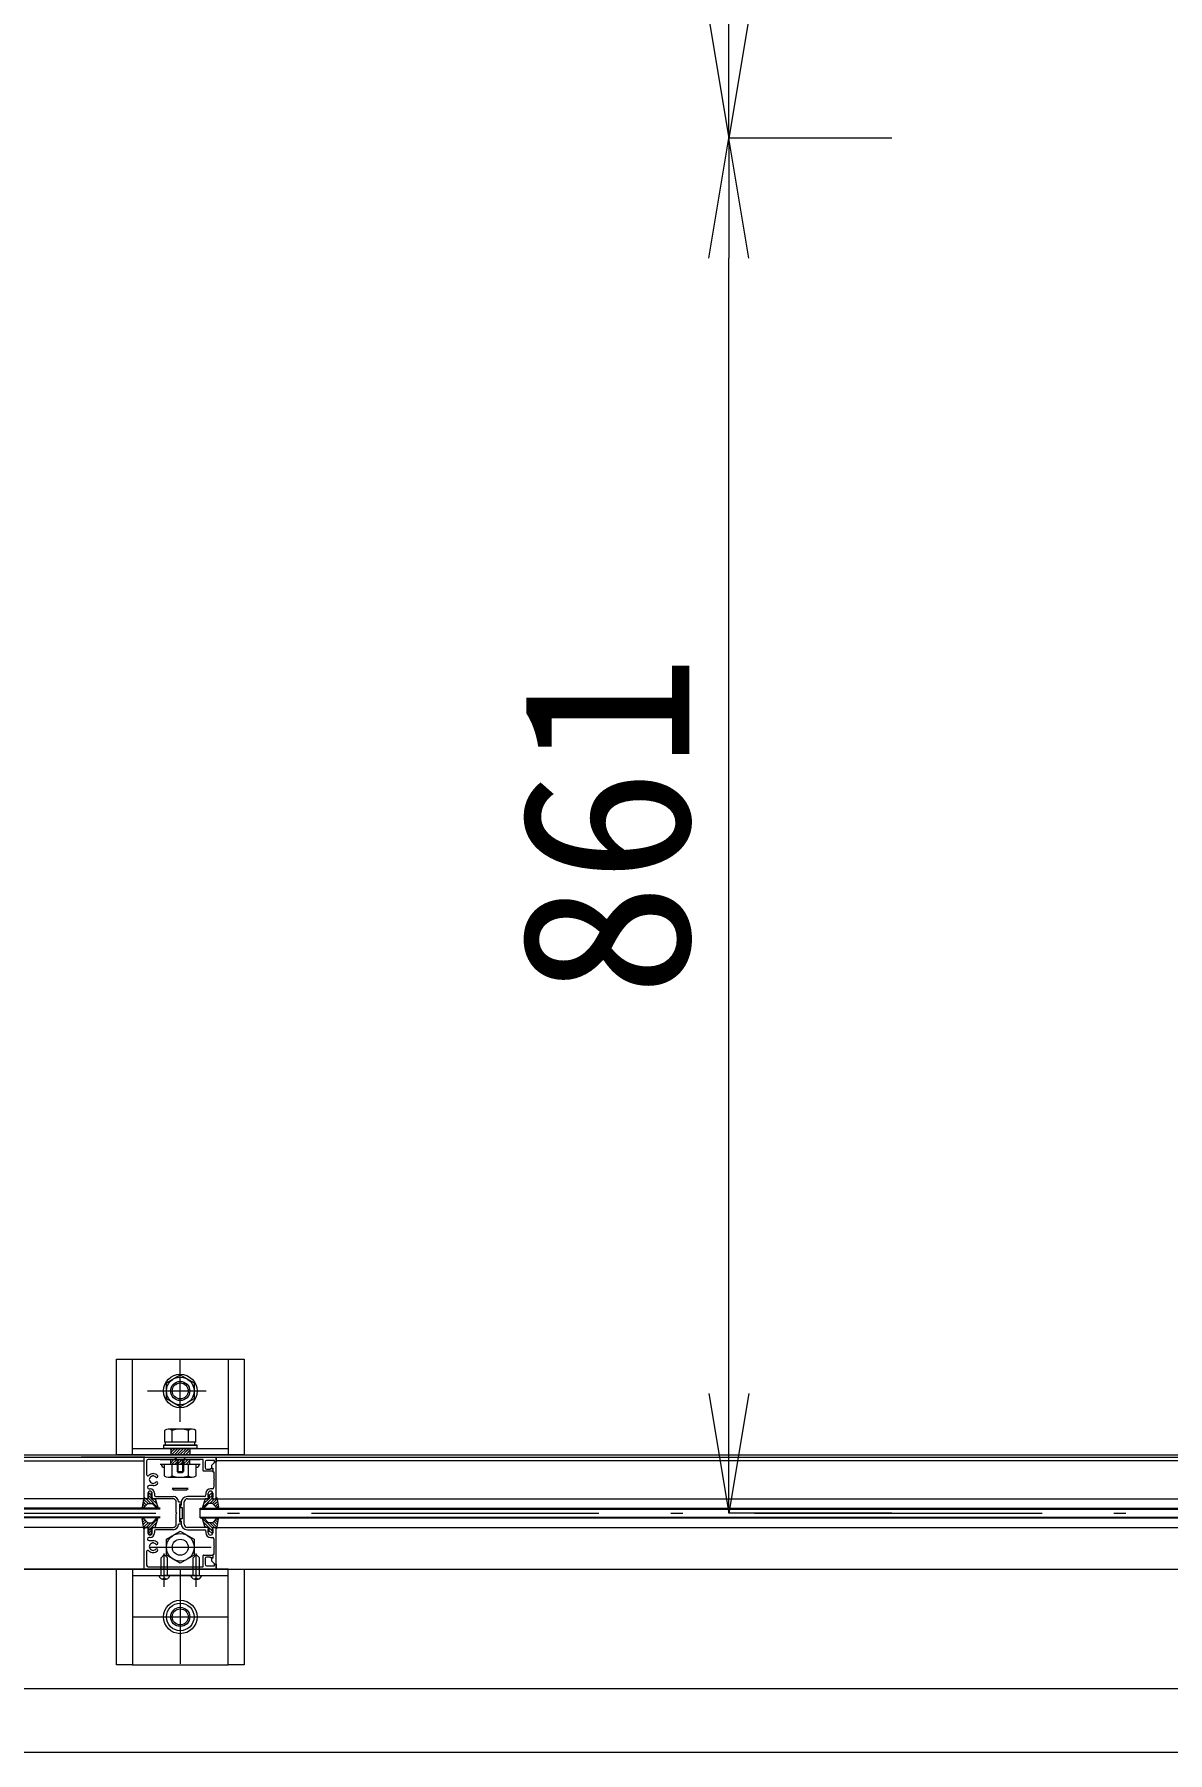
# Model space of a CAD drawing. Header units: millimetres. Extents: x -13466 to 37833, y -11727 to 34084.
# Drawn here: x 6891 to 7601, y 11488 to 12564 of the extents above; entities that cross this region are included whole.
import ezdxf

# ---------------------------------------------------------------- set-up
doc = ezdxf.new("R2010")
doc.units = ezdxf.units.MM
doc.header["$LTSCALE"] = 30
doc.header["$PDSIZE"] = 300
doc.linetypes.add('SXF_一点短鎖線', pattern=[9.25, 6, -1.5, 0.25, -1.5])
for name, color, linetype, lineweight in [('D-BMK', 2, 'SXF_一点短鎖線', 13), ('D-STR-DIM', 7, 'Continuous', 13), ('D-STR-HTXT', 7, 'Continuous', 13), ('D-STR-STR1', 2, 'Continuous', 13)]:
    doc.layers.add(name, color=color, linetype=linetype, lineweight=lineweight)
doc.styles.add('MS ゴシック', font='MS Gothic.ttf')
doc.dimstyles.new('DIM-30-F', dxfattribs={"dimscale": 30, "dimtxt": 3.5, "dimasz": 2.5, "dimexe": 0, "dimexo": 2, "dimgap": 0.8, "dimtad": 1, "dimdec": 0, "dimzin": 0, "dimdsep": 46, "dimtxsty": 'MS ゴシック', "dimblk": 'OPEN', "dimcen": 0.1, "dimaunit": 1, "dimadec": 4, "dimazin": 0, "dimtfac": 1, "dimtdec": 0, "dimtmove": 2, "dimatfit": 3, "dimldrblk": 'OPEN', "dimfxl": 1, "dimtolj": 1, "dimtzin": 0, "dimlwd": -1, "dimlwe": -1, "dimarcsym": 2})

# ---------------------------------------------------------------- blocks, each defined once
blk = doc.blocks.new('_Open')
at = {"color": 0, "linetype": 'ByBlock', "lineweight": -2}
for p, q in [((-1, 0.167), (0, 0)), ((-1, -0.167), (0, 0)), ((0, 0), (-1, 0))]:
    blk.add_line(p, q, dxfattribs=at)
blk = doc.blocks.new('*D11')
at = {"layer": 'D-STR-DIM', "color": 0, "transparency": 16777216}
for p, q in [((7427.9, 14138), (7325.9, 14138)), ((7325.9, 13561), (7325.9, 14063)), ((7427.9, 13486), (7325.9, 13486))]:
    blk.add_line(p, q, dxfattribs=at)
at = {"layer": 'Defpoints', "color": 0, "transparency": 16777216}
for p in [(7325.9, 14138), (7487.9, 14138), (7487.9, 13486)]:
    blk.add_point(p, dxfattribs=at)
at = {"layer": 'D-STR-DIM', "color": 0, "transparency": 16777216, "xscale": 75, "yscale": 75, "zscale": 75}
for p, rotation in [((7325.9, 14138), 90), ((7325.9, 13486), 270)]:
    blk.add_blockref('_Open', p, dxfattribs=dict(at, rotation=rotation))
at = {"layer": 'D-STR-DIM', "color": 0, "transparency": 16777216, "insert": (7249.4, 13812), "char_height": 105, "width": 32754.094, "attachment_point": 5, "rotation": 90, "style": 'MS ゴシック'}
blk.add_mtext('\\A1;652', dxfattribs=at)
blk = doc.blocks.new('*D12')
at = {"layer": 'D-STR-DIM', "color": 0, "transparency": 16777216}
for p, q in [((7427.9, 13486), (7325.9, 13486)), ((7325.9, 12574), (7325.9, 13411)), ((7427.9, 12499), (7325.9, 12499))]:
    blk.add_line(p, q, dxfattribs=at)
at = {"layer": 'Defpoints', "color": 0, "transparency": 16777216}
for p in [(7325.9, 13486), (7487.9, 13486), (7487.9, 12499)]:
    blk.add_point(p, dxfattribs=at)
at = {"layer": 'D-STR-DIM', "color": 0, "transparency": 16777216, "xscale": 75, "yscale": 75, "zscale": 75}
for p, rotation in [((7325.9, 13486), 90), ((7325.9, 12499), 270)]:
    blk.add_blockref('_Open', p, dxfattribs=dict(at, rotation=rotation))
at = {"layer": 'D-STR-DIM', "color": 0, "transparency": 16777216, "insert": (7249.4, 12992.5), "char_height": 105, "width": 32839.391, "attachment_point": 5, "rotation": 90, "style": 'MS ゴシック'}
blk.add_mtext('\\A1;987', dxfattribs=at)
blk = doc.blocks.new('*D13')
at = {"layer": 'D-STR-DIM', "color": 0, "transparency": 16777216}
for p, q in [((7427.9, 12499), (7325.9, 12499)), ((7325.9, 11713), (7325.9, 12424)), ((7427.9, 11638), (7325.9, 11638))]:
    blk.add_line(p, q, dxfattribs=at)
at = {"layer": 'Defpoints', "color": 0, "transparency": 16777216}
for p in [(7325.9, 12499), (7487.9, 12499), (7487.9, 11638)]:
    blk.add_point(p, dxfattribs=at)
at = {"layer": 'D-STR-DIM', "color": 0, "transparency": 16777216, "xscale": 75, "yscale": 75, "zscale": 75}
for p, rotation in [((7325.9, 12499), 90), ((7325.9, 11638), 270)]:
    blk.add_blockref('_Open', p, dxfattribs=dict(at, rotation=rotation))
at = {"layer": 'D-STR-DIM', "color": 0, "transparency": 16777216, "insert": (7249.4, 12068.5), "char_height": 105, "width": 28562.35, "attachment_point": 5, "rotation": 90, "style": 'MS ゴシック'}
blk.add_mtext('\\A1;861', dxfattribs=at)
blk = doc.blocks.new('*D16')
at = {"layer": 'D-STR-DIM', "color": 0, "transparency": 16777216}
for p, q in [((10066.3, 11898), (10066.3, 11838)), ((10282.3, 11898), (10282.3, 11838)), ((10207.3, 11838), (10141.3, 11838))]:
    blk.add_line(p, q, dxfattribs=at)
at = {"layer": 'Defpoints', "color": 0, "transparency": 16777216}
for p in [(10066.3, 11838), (10066.3, 11838), (10282.3, 11838)]:
    blk.add_point(p, dxfattribs=at)
at = {"layer": 'D-STR-DIM', "color": 0, "transparency": 16777216, "xscale": 75, "yscale": 75, "zscale": 75, "rotation": 180}
blk.add_blockref('_Open', (10066.3, 11838), dxfattribs=at)
at = {"layer": 'D-STR-DIM', "color": 0, "transparency": 16777216, "xscale": 75, "yscale": 75, "zscale": 75}
blk.add_blockref('_Open', (10282.3, 11838), dxfattribs=at)
at = {"layer": 'D-STR-DIM', "color": 0, "transparency": 16777216, "insert": (10174.3, 12031.5), "char_height": 105, "width": 28696.388, "attachment_point": 5, "style": 'MS ゴシック'}
blk.add_mtext('\\A1;216', dxfattribs=at)
blk = doc.blocks.new('*D19')
at = {"layer": 'D-STR-DIM', "color": 0, "transparency": 16777216}
for p, q in [((9666.3, 12498), (9666.3, 12587)), ((9741.3, 12587), (9991.3, 12587)), ((10066.3, 12498), (10066.3, 12587))]:
    blk.add_line(p, q, dxfattribs=at)
at = {"layer": 'Defpoints', "color": 0, "transparency": 16777216}
for p in [(10066.3, 12587), (9666.3, 12438), (10066.3, 12438)]:
    blk.add_point(p, dxfattribs=at)
at = {"layer": 'D-STR-DIM', "color": 0, "transparency": 16777216, "xscale": 75, "yscale": 75, "zscale": 75, "rotation": 180}
blk.add_blockref('_Open', (9666.3, 12587), dxfattribs=at)
at = {"layer": 'D-STR-DIM', "color": 0, "transparency": 16777216, "xscale": 75, "yscale": 75, "zscale": 75}
blk.add_blockref('_Open', (10066.3, 12587), dxfattribs=at)
at = {"layer": 'D-STR-DIM', "color": 0, "transparency": 16777216, "insert": (9866.3, 12663.5), "char_height": 105, "width": 28854.797, "attachment_point": 5, "style": 'MS ゴシック'}
blk.add_mtext('\\A1;400', dxfattribs=at)
blk = doc.blocks.new('*D20')
at = {"layer": 'D-STR-DIM', "color": 0, "transparency": 16777216}
for p, q in [((8743.3, 12827.5), (8769.9, 12881.2)), ((8837.1, 12848), (9599.1, 12471.3)), ((9692.9, 12491.8), (9666.3, 12438))]:
    blk.add_line(p, q, dxfattribs=at)
at = {"layer": 'Defpoints', "color": 0, "transparency": 16777216}
for p in [(8769.9, 12881.2), (9666.3, 12438), (9666.3, 12438)]:
    blk.add_point(p, dxfattribs=at)
at = {"layer": 'D-STR-DIM', "color": 0, "transparency": 16777216, "xscale": 75, "yscale": 75, "zscale": 75}
for p, rotation in [((8769.9, 12881.2), 153.6900675261025), ((9666.3, 12438), 333.6900675261025)]:
    blk.add_blockref('_Open', p, dxfattribs=dict(at, rotation=rotation))
at = {"layer": 'D-STR-DIM', "color": 0, "transparency": 16777216, "insert": (9252, 12728.2), "char_height": 105, "width": 46998.713, "attachment_point": 5, "rotation": 333.6901, "style": 'MS ゴシック'}
blk.add_mtext('\\A1;R1000', dxfattribs=at)

msp = doc.modelspace()

# ---------------------------------------------------------------- linework, layer by layer
at = {"layer": 'D-BMK', "linetype": 'SXF_一点短鎖線'}
msp.add_line((5399.481, 11638.012), (10988.159, 11638.012), dxfattribs=at)
at = {"layer": 'D-STR-HTXT', "linetype": 'Continuous'}
msp.add_lwpolyline([(6032.306, 14288.012), (10432.306, 14288.012), (10432.306, 11488.012), (6032.306, 11488.012), (6032.306, 14288.012)], dxfattribs=at)
at = {"layer": 'D-STR-STR1', "linetype": 'Continuous', "lineweight": 9}
for p, q in [((6942.306, 11674.512), (6942.306, 11734.512)), ((6942.306, 11734.512), (6952.306, 11734.512)), ((6952.306, 11674.512), (6952.306, 11734.512)), ((6952.306, 11734.512), (7012.306, 11734.512)), ((6982.306, 11695.174), (6982.306, 11733.851)), ((7012.306, 11734.512), (7012.306, 11674.512)), ((7012.306, 11734.512), (7022.306, 11734.512)), ((7022.306, 11734.512), (7022.306, 11674.512)), ((6973.646, 11719.512), (6982.306, 11724.512)), ((6973.646, 11709.512), (6973.646, 11719.512)), ((6982.306, 11724.512), (6990.967, 11719.512)), ((6990.967, 11719.512), (6990.967, 11709.512)), ((6961.815, 11714.512), (6998.439, 11714.512)), ((6982.306, 11704.512), (6973.646, 11709.512)), ((6990.967, 11709.512), (6982.306, 11704.512)), ((6972.506, 11689.779), (6972.506, 11682.512)), ((6989.806, 11690.637), (6974.806, 11690.637)), ((6977.306, 11682.512), (6977.306, 11689.779)), ((6987.306, 11689.779), (6987.306, 11682.512)), ((6992.106, 11682.512), (6992.106, 11689.779)), ((6952.306, 11678.512), (7012.306, 11678.512)), ((6971.806, 11680.512), (6971.806, 11678.512)), ((6992.806, 11680.512), (6971.806, 11680.512)), ((6971.806, 11680.512), (6992.806, 11680.512)), ((6992.806, 11678.512), (6971.806, 11678.512)), ((6992.106, 11682.512), (6972.506, 11682.512)), ((6992.106, 11680.512), (6972.506, 11680.512)), ((6973.106, 11680.512), (6973.106, 11682.512)), ((6991.506, 11680.512), (6973.106, 11680.512)), ((6976.306, 11678.512), (6976.306, 11674.512)), ((6976.306, 11677.521), (6977.297, 11678.512)), ((6976.306, 11675.754), (6977.306, 11676.754)), ((6977.306, 11676.754), (6978.306, 11677.754)), ((6977.306, 11674.986), (6978.306, 11675.986)), ((6978.306, 11677.754), (6979.065, 11678.512)), ((6978.306, 11675.986), (6980.833, 11678.512)), ((6978.601, 11674.512), (6982.306, 11678.218)), ((6980.368, 11674.512), (6982.306, 11676.45)), ((6982.306, 11678.218), (6982.601, 11678.512)), ((6982.306, 11676.45), (6984.368, 11678.512)), ((6982.306, 11674.683), (6986.136, 11678.512)), ((6983.904, 11674.512), (6986.306, 11676.915)), ((6986.306, 11676.915), (6987.306, 11677.915)), ((6986.306, 11675.147), (6987.306, 11676.147)), ((6987.306, 11677.915), (6987.904, 11678.512)), ((6987.306, 11676.147), (6988.306, 11677.147)), ((6987.44, 11674.512), (6988.306, 11675.379)), ((6988.306, 11678.512), (6988.306, 11674.512)), ((6991.506, 11680.512), (6991.506, 11682.512)), ((6992.806, 11678.512), (6992.806, 11680.512)), ((6952.306, 11674.512), (6942.306, 11674.512)), ((7012.306, 11674.512), (6952.306, 11674.512)), ((6976.833, 11674.512), (6977.306, 11674.986)), ((6982.136, 11674.512), (6982.306, 11674.683)), ((6985.672, 11674.512), (6986.306, 11675.147)), ((7022.306, 11674.512), (7012.306, 11674.512)), ((6972.306, 11612.012), (6970.306, 11610.012)), ((6972.306, 11591.904), (6972.306, 11612.691)), ((6972.306, 11612.012), (6974.306, 11610.012)), ((6992.306, 11612.012), (6990.306, 11610.012)), ((6992.306, 11591.904), (6992.306, 11612.691)), ((6992.306, 11612.012), (6994.306, 11610.012)), ((6942.306, 11543.012), (6942.306, 11603.012)), ((6942.306, 11603.012), (7022.306, 11603.012)), ((6952.306, 11603.012), (6952.306, 11543.012)), ((7012.306, 11603.012), (6952.306, 11603.012)), ((6960.106, 11603.012), (7004.506, 11603.012)), ((6970.306, 11599.012), (6970.306, 11610.012)), ((6974.306, 11599.012), (6974.306, 11610.012)), ((6982.306, 11603.012), (6982.306, 11545.685)), ((6990.306, 11599.012), (6990.306, 11610.012)), ((6994.306, 11599.012), (6994.306, 11610.012)), ((7012.306, 11543.012), (7012.306, 11603.012)), ((7022.306, 11603.012), (7022.306, 11543.012)), ((6952.306, 11599.012), (7012.306, 11599.012)), ((6968.806, 11599.012), (6975.806, 11599.012)), ((6969.306, 11599.012), (6975.306, 11599.012)), ((6992.806, 11599.012), (6971.806, 11599.012)), ((6982.306, 11592.351), (6982.306, 11543.674)), ((6988.806, 11599.012), (6995.806, 11599.012)), ((6989.306, 11599.012), (6995.306, 11599.012)), ((6952.968, 11573.012), (7011.645, 11573.012)), ((6952.306, 11543.012), (6942.306, 11543.012)), ((6952.306, 11543.012), (7012.306, 11543.012)), ((7022.306, 11543.012), (7012.306, 11543.012))]:
    msp.add_line(p, q, dxfattribs=at)
at = {"layer": 'D-STR-STR1', "linetype": 'Continuous'}
for p, q in [((6214.005, 11670.812), (6959.806, 11670.812)), ((6227.007, 11673.013), (10237.306, 11673.013)), ((6234.052, 11673.012), (6963.531, 11673.012)), ((6283.808, 11674.513), (10180.806, 11674.513)), ((6915.088, 11673.012), (6915.074, 11673.012)), ((6960.106, 11673.012), (6920.336, 11673.012)), ((6927.782, 11673.012), (6927.758, 11673.012)), ((6927.782, 11673.012), (6927.758, 11673.012)), ((6959.806, 11647.812), (6959.806, 11672.712)), ((6960.106, 11673.012), (7004.506, 11673.012)), ((6961.206, 11670.612), (6961.206, 11662.145)), ((6996.606, 11671.612), (6962.206, 11671.612)), ((6969.806, 11671.612), (6994.806, 11671.612)), ((6969.806, 11668.612), (6994.806, 11668.612)), ((6972.306, 11668.612), (6972.306, 11661.345)), ((6972.306, 11668.612), (6992.306, 11668.612)), ((6976.306, 11668.612), (6976.306, 11671.612)), ((6976.306, 11671.334), (6976.585, 11671.612)), ((6976.306, 11669.566), (6978.353, 11671.612)), ((6977.121, 11668.612), (6980.121, 11671.612)), ((6977.306, 11661.345), (6977.306, 11668.612)), ((6978.806, 11673.012), (6985.806, 11673.012)), ((6978.806, 11673.012), (6980.306, 11671.512)), ((6978.889, 11668.612), (6981.889, 11671.612)), ((6980.306, 11671.612), (6980.306, 11668.612)), ((6980.306, 11671.512), (6984.306, 11671.512)), ((6980.306, 11671.512), (6980.306, 11664.115)), ((6980.656, 11668.612), (6982.306, 11670.263)), ((6980.806, 11671.512), (6980.806, 11663.512)), ((6982.306, 11670.263), (6983.656, 11671.612)), ((6982.424, 11668.612), (6985.424, 11671.612)), ((6983.806, 11671.512), (6983.806, 11663.512)), ((6984.192, 11668.612), (6987.192, 11671.612)), ((6985.806, 11673.012), (6984.306, 11671.512)), ((6984.306, 11671.612), (6984.306, 11668.612)), ((6984.306, 11671.512), (6984.306, 11664.115)), ((6985.96, 11668.612), (6988.306, 11670.959)), ((6987.306, 11668.612), (6987.306, 11661.345)), ((6987.727, 11668.612), (6988.306, 11669.191)), ((6988.306, 11668.612), (6988.306, 11671.612)), ((6992.306, 11661.345), (6992.306, 11668.612)), ((6996.606, 11664.612), (6996.606, 11671.612)), ((6997.806, 11670.012), (6997.806, 11666.512)), ((7003.806, 11671.012), (6998.806, 11671.012)), ((6998.806, 11665.512), (7001.206, 11665.512)), ((7001.206, 11665.512), (7001.206, 11666.012)), ((7001.206, 11666.012), (7002.706, 11666.012)), ((7004.006, 11669.912), (7001.906, 11667.812)), ((7001.906, 11667.812), (7001.906, 11666.212)), ((7001.906, 11666.212), (7002.806, 11666.212)), ((7002.706, 11666.012), (7002.706, 11664.612)), ((7002.806, 11666.212), (7002.806, 11663.912)), ((7003.806, 11670.012), (7003.806, 11671.012)), ((7004.806, 11670.012), (7003.806, 11670.012)), ((7004.806, 11669.912), (7004.006, 11669.912)), ((7004.506, 11673.012), (7794.213, 11673.012)), ((7004.806, 11672.712), (7004.806, 11670.012)), ((7004.806, 11647.812), (7004.806, 11672.712)), ((7809.806, 11670.812), (7004.806, 11670.812)), ((7004.806, 11647.812), (7004.806, 11669.912)), ((6963.113, 11659.512), (6962.806, 11659.012)), ((6962.806, 11659.012), (6963.113, 11658.512)), ((6965.306, 11655.262), (6962.831, 11655.262)), ((6965.306, 11661.512), (6964.806, 11661.206)), ((6964.806, 11656.819), (6965.306, 11656.512)), ((6965.806, 11661.206), (6965.306, 11661.512)), ((6965.306, 11656.512), (6965.806, 11656.819)), ((6974.806, 11660.487), (6989.806, 11660.487)), ((6980.306, 11664.115), (6980.806, 11663.615)), ((6980.306, 11664.012), (6984.306, 11664.012)), ((6980.806, 11663.512), (6983.806, 11663.512)), ((6983.806, 11663.615), (6984.306, 11664.115)), ((7002.406, 11664.312), (6996.906, 11664.312)), ((7002.806, 11663.912), (7003.406, 11663.912)), ((7003.406, 11663.912), (7003.406, 11659.471)), ((7003.406, 11658.554), (7003.406, 11654.212)), ((6933.152, 11647.012), (6231.578, 11647.012)), ((6960.606, 11647.012), (6920.336, 11647.012)), ((6959.499, 11647.849), (6958.361, 11641.662)), ((6958.758, 11643.819), (6959.806, 11642.771)), ((6959.033, 11645.312), (6959.806, 11644.538)), ((6959.156, 11641.012), (6961.886, 11643.858)), ((6959.307, 11646.805), (6959.806, 11646.306)), ((6959.806, 11648.012), (6959.806, 11647.012)), ((6962.356, 11647.012), (6959.806, 11647.012)), ((6959.806, 11646.306), (6962.117, 11643.995)), ((6959.806, 11644.538), (6961.201, 11643.144)), ((6961.406, 11647.012), (6960.606, 11647.012)), ((6960.868, 11647.012), (6963.868, 11644.012)), ((6962.006, 11650.412), (6962.006, 11648.012)), ((6962.006, 11648.012), (6962.206, 11648.012)), ((6962.206, 11648.012), (6962.206, 11647.812)), ((6962.247, 11644.012), (6964.466, 11644.012)), ((6962.356, 11647.012), (6962.356, 11650.812)), ((6962.356, 11649.059), (6964.121, 11647.295)), ((6962.356, 11647.292), (6968.329, 11641.319)), ((6962.363, 11650.82), (6964.121, 11649.062)), ((6962.831, 11653.212), (6963.406, 11653.212)), ((6964.662, 11649.191), (6964.121, 11650.812)), ((6964.121, 11649.696), (6964.662, 11649.191)), ((6964.121, 11649.696), (6964.121, 11647.012)), ((6964.121, 11647.012), (6966.602, 11647.012)), ((6964.403, 11647.012), (6967.664, 11643.752)), ((6964.606, 11647.812), (6964.606, 11648.012)), ((6964.606, 11648.012), (6964.806, 11648.012)), ((6964.806, 11648.012), (6964.806, 11650.412)), ((6967.556, 11641.012), (6964.827, 11643.858)), ((6977.806, 11647.012), (6965.406, 11647.012)), ((6966.171, 11647.012), (6966.81, 11646.373)), ((6966.206, 11650.412), (6966.206, 11649.212)), ((6966.602, 11647.012), (6968.343, 11641.667)), ((6967.006, 11648.412), (6977.806, 11648.412)), ((6977.306, 11653.512), (6978.306, 11652.512)), ((6987.306, 11653.512), (6977.306, 11653.512)), ((6978.306, 11652.512), (6986.306, 11652.512)), ((6979.806, 11638.471), (6979.806, 11645.012)), ((6981.206, 11645.012), (6982.806, 11645.012)), ((6982.806, 11643.512), (6981.806, 11643.512)), ((6981.806, 11643.512), (6981.806, 11638.012)), ((6982.806, 11645.012), (6982.806, 11643.512)), ((6982.806, 11644.412), (6982.806, 11643.012)), ((6984.806, 11638.471), (6984.806, 11645.012)), ((6986.306, 11652.512), (6987.306, 11653.512)), ((6997.406, 11648.412), (6986.806, 11648.412)), ((6986.806, 11647.012), (6999.206, 11647.012)), ((6986.806, 11647.012), (6999.206, 11647.012)), ((6998.011, 11647.012), (6996.27, 11641.667)), ((7002.256, 11647.292), (6996.284, 11641.319)), ((7000.209, 11647.012), (6996.949, 11643.752)), ((6997.056, 11641.012), (6999.786, 11643.858)), ((6998.442, 11647.012), (6997.802, 11646.373)), ((7000.492, 11647.012), (6998.011, 11647.012)), ((6998.406, 11650.412), (6998.406, 11649.412)), ((6999.806, 11648.012), (6999.806, 11650.412)), ((6999.806, 11648.012), (6999.806, 11650.412)), ((7000.006, 11648.012), (6999.806, 11648.012)), ((7000.006, 11648.012), (6999.806, 11648.012)), ((7000.006, 11647.812), (7000.006, 11648.012)), ((7000.006, 11647.812), (7000.006, 11648.012)), ((7002.366, 11644.012), (7000.147, 11644.012)), ((7002.25, 11650.82), (7000.492, 11649.062)), ((7000.492, 11649.696), (7000.492, 11647.012)), ((7002.256, 11649.059), (7000.492, 11647.295)), ((7003.745, 11647.012), (7000.745, 11644.012)), ((7002.406, 11653.212), (7001.206, 11653.212)), ((7002.256, 11647.012), (7002.256, 11650.812)), ((7002.256, 11647.012), (7004.806, 11647.012)), ((7002.606, 11648.012), (7002.406, 11648.012)), ((7002.406, 11648.012), (7002.406, 11647.812)), ((7002.606, 11648.012), (7002.406, 11648.012)), ((7002.406, 11648.012), (7002.406, 11647.812)), ((7004.806, 11646.306), (7002.496, 11643.995)), ((7002.606, 11650.412), (7002.606, 11648.012)), ((7002.606, 11650.412), (7002.606, 11648.012)), ((7005.456, 11641.012), (7002.727, 11643.858)), ((7003.206, 11647.012), (7004.006, 11647.012)), ((7003.206, 11647.012), (7004.006, 11647.012)), ((7004.806, 11644.538), (7003.412, 11643.144)), ((7004.006, 11647.012), (7794.213, 11647.012)), ((7004.806, 11648.012), (7004.806, 11647.012)), ((7005.306, 11646.805), (7004.806, 11646.306)), ((7005.58, 11645.312), (7004.806, 11644.538)), ((7005.855, 11643.819), (7004.806, 11642.771)), ((7005.114, 11647.849), (7006.252, 11641.662)), ((6930.886, 11641.012), (6231.578, 11641.012)), ((6930.886, 11640.512), (6231.578, 11640.512)), ((6930.886, 11635.512), (6231.578, 11635.512)), ((6930.886, 11635.012), (6231.578, 11635.012)), ((6969.806, 11641.012), (6920.336, 11641.012)), ((6969.806, 11640.512), (6920.336, 11640.512)), ((6969.806, 11635.512), (6920.336, 11635.512)), ((6969.806, 11635.012), (6920.336, 11635.012)), ((6959.499, 11628.176), (6958.361, 11634.362)), ((6958.483, 11642.326), (6959.47, 11641.339)), ((6958.483, 11633.698), (6959.47, 11634.685)), ((6958.758, 11632.206), (6959.806, 11633.254)), ((6958.838, 11635.012), (6959.156, 11635.012)), ((6959.156, 11635.012), (6961.886, 11632.166)), ((6959.806, 11642.771), (6960.335, 11642.242)), ((6959.806, 11633.254), (6960.335, 11633.783)), ((6959.806, 11631.486), (6961.201, 11632.881)), ((6962.356, 11628.733), (6968.329, 11634.706)), ((6967.556, 11635.012), (6964.827, 11632.166)), ((6966.602, 11629.012), (6968.343, 11634.358)), ((6967.868, 11641.012), (6967.556, 11641.012)), ((6967.868, 11635.012), (6967.556, 11635.012)), ((6979.806, 11631.012), (6979.806, 11637.554)), ((6981.806, 11638.012), (6981.806, 11632.512)), ((6981.806, 11632.512), (6982.806, 11632.512)), ((6982.806, 11643.012), (6982.506, 11643.012)), ((6982.506, 11643.012), (6982.506, 11641.512)), ((6982.506, 11641.512), (6983.406, 11641.512)), ((6983.406, 11634.512), (6982.506, 11634.512)), ((6982.506, 11634.512), (6982.506, 11633.012)), ((6982.506, 11633.012), (6982.806, 11633.012)), ((6982.806, 11633.012), (6982.806, 11631.612)), ((6982.806, 11632.512), (6982.806, 11631.012)), ((6983.406, 11641.512), (6983.406, 11634.512)), ((6984.806, 11631.012), (6984.806, 11637.554)), ((6994.806, 11635.012), (6994.806, 11641.012)), ((6994.806, 11641.012), (7782.315, 11641.012)), ((6994.806, 11640.512), (7782.315, 11640.512)), ((6994.806, 11635.512), (7782.315, 11635.512)), ((6994.806, 11635.012), (7782.315, 11635.012)), ((6998.011, 11629.012), (6996.27, 11634.358)), ((7002.256, 11628.733), (6996.284, 11634.706)), ((6996.745, 11641.012), (6997.056, 11641.012)), ((6996.745, 11635.012), (6997.056, 11635.012)), ((6997.056, 11635.012), (6999.786, 11632.166)), ((7005.456, 11635.012), (7002.727, 11632.166)), ((7004.806, 11631.486), (7003.412, 11632.881)), ((7004.806, 11642.771), (7004.278, 11642.242)), ((7004.806, 11633.254), (7004.278, 11633.783)), ((7005.855, 11632.206), (7004.806, 11633.254)), ((7005.114, 11628.176), (7006.252, 11634.362)), ((7006.13, 11642.326), (7005.143, 11641.339)), ((7006.13, 11633.698), (7005.143, 11634.685)), ((7005.775, 11635.012), (7005.456, 11635.012)), ((6930.688, 11629.012), (6231.578, 11629.012)), ((6960.606, 11629.012), (6920.336, 11629.012)), ((6959.033, 11630.713), (6959.806, 11631.486)), ((6959.307, 11629.22), (6959.806, 11629.719)), ((6959.806, 11629.719), (6962.117, 11632.029)), ((6959.806, 11628.012), (6959.806, 11629.012)), ((6962.356, 11629.012), (6959.806, 11629.012)), ((6959.806, 11603.312), (6959.806, 11628.212)), ((6960.606, 11629.012), (6961.406, 11629.012)), ((6960.868, 11629.012), (6963.868, 11632.012)), ((6962.206, 11628.012), (6962.006, 11628.012)), ((6962.006, 11628.012), (6962.006, 11625.612)), ((6962.206, 11628.212), (6962.206, 11628.012)), ((6962.247, 11632.012), (6964.466, 11632.012)), ((6962.356, 11629.012), (6962.356, 11625.213)), ((6962.356, 11626.965), (6964.121, 11628.73)), ((6962.363, 11625.204), (6964.121, 11626.962)), ((6963.406, 11622.812), (6962.831, 11622.812)), ((6964.121, 11629.012), (6966.602, 11629.012)), ((6964.121, 11626.329), (6964.121, 11629.012)), ((6964.662, 11626.834), (6964.121, 11625.213)), ((6964.121, 11626.329), (6964.662, 11626.834)), ((6964.403, 11629.012), (6967.664, 11632.273)), ((6964.606, 11628.012), (6964.606, 11628.212)), ((6964.806, 11628.012), (6964.606, 11628.012)), ((6964.806, 11625.612), (6964.806, 11628.012)), ((6965.406, 11629.012), (6977.806, 11629.012)), ((6966.171, 11629.012), (6966.81, 11629.652)), ((6966.206, 11626.812), (6966.206, 11625.612)), ((6977.806, 11627.612), (6967.006, 11627.612)), ((6973.646, 11621.612), (6982.306, 11626.612)), ((6973.646, 11611.612), (6973.646, 11621.612)), ((6982.806, 11631.012), (6981.206, 11631.012)), ((6982.306, 11626.612), (6990.967, 11621.612)), ((6999.206, 11629.012), (6986.806, 11629.012)), ((6999.206, 11629.012), (6986.806, 11629.012)), ((6986.806, 11627.612), (6997.406, 11627.612)), ((6990.967, 11621.612), (6990.967, 11611.612)), ((7000.209, 11629.012), (6996.949, 11632.273)), ((6998.442, 11629.012), (6997.802, 11629.652)), ((7000.492, 11629.012), (6998.011, 11629.012)), ((6998.406, 11626.612), (6998.406, 11625.612)), ((6999.806, 11625.612), (6999.806, 11628.012)), ((6999.806, 11628.012), (7000.006, 11628.012)), ((6999.806, 11625.612), (6999.806, 11628.012)), ((6999.806, 11628.012), (7000.006, 11628.012)), ((7000.006, 11628.012), (7000.006, 11628.212)), ((7000.006, 11628.012), (7000.006, 11628.212)), ((7002.366, 11632.012), (7000.147, 11632.012)), ((7000.492, 11626.329), (7000.492, 11629.012)), ((7002.256, 11626.965), (7000.492, 11628.73)), ((7002.25, 11625.204), (7000.492, 11626.962)), ((7003.745, 11629.012), (7000.745, 11632.012)), ((7001.206, 11622.812), (7002.406, 11622.812)), ((7002.256, 11629.012), (7004.806, 11629.012)), ((7002.256, 11629.012), (7002.256, 11625.213)), ((7002.406, 11628.212), (7002.406, 11628.012)), ((7002.406, 11628.212), (7002.406, 11628.012)), ((7002.406, 11628.012), (7002.606, 11628.012)), ((7002.406, 11628.012), (7002.606, 11628.012)), ((7004.806, 11629.719), (7002.496, 11632.029)), ((7002.606, 11628.012), (7002.606, 11625.612)), ((7002.606, 11628.012), (7002.606, 11625.612)), ((7004.006, 11629.012), (7003.206, 11629.012)), ((7004.006, 11629.012), (7003.206, 11629.012)), ((7003.406, 11621.812), (7003.406, 11617.471)), ((7004.006, 11629.012), (7782.315, 11629.012)), ((7005.58, 11630.713), (7004.806, 11631.486)), ((7005.306, 11629.22), (7004.806, 11629.719)), ((7004.806, 11628.012), (7004.806, 11629.012)), ((7004.806, 11606.112), (7004.806, 11628.212)), ((7004.806, 11603.312), (7004.806, 11628.212)), ((6961.206, 11613.88), (6961.206, 11605.412)), ((6963.113, 11617.512), (6962.806, 11617.012)), ((6962.806, 11617.012), (6963.113, 11616.512)), ((6962.831, 11620.762), (6965.306, 11620.762)), ((6962.968, 11616.612), (7001.645, 11616.612)), ((6965.306, 11619.512), (6964.806, 11619.206)), ((6964.806, 11614.819), (6965.306, 11614.512)), ((6965.806, 11619.206), (6965.306, 11619.512)), ((6965.306, 11614.512), (6965.806, 11614.819)), ((6972.306, 11612.012), (6970.306, 11610.012)), ((6972.306, 11612.012), (6974.306, 11610.012)), ((6982.306, 11606.612), (6973.646, 11611.612)), ((6990.967, 11611.612), (6982.306, 11606.612)), ((6992.306, 11612.012), (6990.306, 11610.012)), ((6992.306, 11612.012), (6994.306, 11610.012)), ((6996.606, 11604.412), (6996.606, 11611.412)), ((6996.906, 11611.712), (7002.406, 11611.712)), ((7002.706, 11611.412), (7002.706, 11610.012)), ((7003.406, 11612.112), (7002.806, 11612.112)), ((7002.806, 11612.112), (7002.806, 11609.812)), ((7003.406, 11616.554), (7003.406, 11612.112)), ((6227.007, 11603.013), (10237.306, 11603.013)), ((6936.4, 11603.012), (6231.578, 11603.012)), ((6960.106, 11603.012), (6920.336, 11603.012)), ((6938.897, 11603.012), (6938.938, 11603.012)), ((6960.106, 11603.012), (6959.296, 11603.012)), ((7004.506, 11603.012), (6960.106, 11603.012)), ((6962.206, 11604.412), (6996.606, 11604.412)), ((7002.306, 11603.012), (6962.306, 11603.012)), ((6997.806, 11609.512), (6997.806, 11606.012)), ((7001.206, 11610.512), (6998.806, 11610.512)), ((6998.806, 11605.012), (7003.806, 11605.012)), ((7001.206, 11610.012), (7001.206, 11610.512)), ((7002.706, 11610.012), (7001.206, 11610.012)), ((7002.806, 11609.812), (7001.906, 11609.812)), ((7001.906, 11609.812), (7001.906, 11608.212)), ((7001.906, 11608.212), (7004.006, 11606.112)), ((7003.806, 11605.012), (7003.806, 11606.012)), ((7003.806, 11606.012), (7004.806, 11606.012)), ((7004.006, 11606.112), (7004.806, 11606.112)), ((7004.506, 11603.012), (7794.213, 11603.012)), ((7004.806, 11606.012), (7004.806, 11603.312)), ((7025.716, 11603.012), (7025.675, 11603.012)), ((10392.307, 11528.013), (6072.308, 11528.012)), ((10392.307, 11528.013), (6072.308, 11528.012))]:
    msp.add_line(p, q, dxfattribs=at)
at = {"layer": 'D-STR-STR1', "linetype": 'Continuous', "lineweight": 9}
for centre, radius in [((6982.306, 11714.512), 10.5), ((6982.306, 11714.512), 8.66), ((6982.306, 11714.512), 6), ((6982.306, 11714.512), 5), ((6982.306, 11573.012), 10.5), ((6982.306, 11573.012), 8.66), ((6982.306, 11573.012), 6), ((6982.306, 11573.012), 5)]:
    msp.add_circle(centre, radius, dxfattribs=at)
at = {"layer": 'D-STR-STR1', "linetype": 'Continuous'}
for radius in [8.66, 5]:
    msp.add_circle((6982.306, 11616.612), radius, dxfattribs=at)
at = {"layer": 'D-STR-STR1', "linetype": 'Continuous', "lineweight": 9}
for centre, radius, start, end in [((6974.906, 11686.851), 3.786, 50.661802, 129.338198), ((6982.306, 11675.637), 15, 70.528779, 109.471221), ((6989.706, 11686.851), 3.786, 50.661802, 129.338198), ((6972.306, 11600.068), 3.656, 196.785848, 343.214152), ((6970.866, 11598.592), 1.778, 261.452779, 324.120772), ((6973.667, 11598.456), 1.635, 213.655992, 285.028049), ((6992.306, 11600.068), 3.656, 196.785848, 343.214152), ((6990.866, 11598.592), 1.778, 261.452779, 324.120772), ((6993.667, 11598.456), 1.635, 213.655992, 285.028049)]:
    msp.add_arc(centre, radius, start, end, dxfattribs=at)
at = {"layer": 'D-STR-STR1', "linetype": 'Continuous'}
for centre, radius, start, end in [((6960.106, 11672.712), 0.3, 90, 180), ((6962.206, 11670.612), 1, 90, 180), ((6972.306, 11668.612), 2, 180, 270), ((6992.306, 11668.612), 2, 270, 0), ((6996.906, 11664.612), 0.3, 180, 270), ((6998.806, 11670.012), 1, 90, 180), ((6998.806, 11666.512), 1, 180, 270), ((7002.406, 11664.612), 0.3, 270, 0), ((7004.506, 11672.712), 0.3, 0, 90), ((6962.006, 11662.145), 0.8, 180, 316.491707), ((6962.831, 11654.237), 1.025, 90, 270), ((6965.306, 11659.012), 3.75, 44.477512, 136.491707), ((6965.306, 11659.012), 2.25, 102.839588, 167.160412), ((6965.306, 11659.012), 2.25, 192.839588, 257.160412), ((6965.306, 11659.012), 3.75, 270, 315.522488), ((6965.306, 11659.012), 2.25, 44.477512, 77.160412), ((6965.306, 11659.012), 2.25, 282.839588, 315.522488), ((6967.447, 11661.114), 0.75, 224.477512, 44.477512), ((6967.447, 11656.91), 0.75, 315.522488, 135.522488), ((6974.806, 11664.559), 4.072, 232.121121, 307.878879), ((6982.306, 11675.487), 15, 250.528779, 289.471221), ((6989.806, 11664.559), 4.072, 232.121121, 307.878879), ((7002.406, 11654.212), 1, 270, 360), ((7003.206, 11659.012), 0.5, 293.578178, 66.421822), ((6960.606, 11647.812), 0.8, 180, 270), ((6961.406, 11647.812), 0.8, 270, 360), ((6962.247, 11643.512), 0.5, 90, 136.197155), ((6963.406, 11650.412), 1.4, 360, 180), ((6963.406, 11650.412), 2.8, 360, 90), ((6964.466, 11643.512), 0.5, 43.802845, 90), ((6965.406, 11647.812), 0.8, 180, 270), ((6967.006, 11649.212), 0.8, 180, 270), ((6977.806, 11645.012), 3.4, 0, 90), ((6977.806, 11645.012), 2, 0, 90), ((6986.806, 11644.412), 4, 90, 180), ((6986.806, 11645.012), 2, 90, 180), ((6997.406, 11649.412), 1, 270, 0), ((7001.206, 11650.412), 2.8, 90, 180), ((6999.206, 11647.812), 0.8, 270, 360), ((6999.206, 11647.812), 0.8, 270, 0), ((7000.147, 11643.512), 0.5, 90, 136.197155), ((7001.206, 11650.412), 1.4, 0, 180), ((7002.366, 11643.512), 0.5, 43.802845, 90), ((7003.206, 11647.812), 0.8, 180, 270), ((7003.206, 11647.812), 0.8, 180, 270), ((7004.006, 11647.812), 0.8, 270, 360), ((7004.006, 11647.812), 0.8, 270, 360), ((6958.838, 11641.512), 0.5, 162.54523, 270), ((6958.838, 11634.512), 0.5, 90, 197.45477), ((6967.868, 11641.512), 0.5, 270, 18.040314), ((6967.868, 11634.512), 0.5, 341.959686, 90), ((6979.606, 11638.012), 0.5, 293.578178, 66.421822), ((6985.006, 11638.012), 0.5, 113.578178, 180), ((6985.006, 11638.012), 0.5, 180, 246.421822), ((6996.745, 11641.512), 0.5, 161.959686, 270), ((6996.745, 11634.512), 0.5, 90, 198.040314), ((7005.775, 11641.512), 0.5, 270, 17.45477), ((7005.775, 11634.512), 0.5, 342.54523, 90), ((6960.606, 11628.212), 0.8, 90, 180), ((6961.406, 11628.212), 0.8, 0, 90), ((6962.831, 11621.787), 1.025, 90, 270), ((6962.247, 11632.512), 0.5, 223.802845, 270), ((6963.406, 11625.612), 1.4, 180, 0), ((6963.239, 11625.892), 1.114, 217.585117, 322.414883), ((6963.406, 11625.612), 2.8, 270, 0), ((6964.466, 11632.512), 0.5, 270, 316.197155), ((6965.406, 11628.212), 0.8, 90, 180), ((6967.006, 11626.812), 0.8, 90, 180), ((6977.806, 11631.012), 2, 270, 0), ((6977.806, 11631.012), 3.4, 270, 0), ((6986.806, 11631.612), 4, 180, 270), ((6986.806, 11631.012), 2, 180, 270), ((6997.406, 11626.612), 1, 0, 90), ((7001.206, 11625.612), 2.8, 180, 270), ((6999.206, 11628.212), 0.8, 360, 90), ((6999.206, 11628.212), 0.8, 360, 90), ((7000.147, 11632.512), 0.5, 223.802845, 270), ((7001.206, 11625.612), 1.4, 180, 0), ((7002.366, 11632.512), 0.5, 270, 316.197155), ((7003.206, 11628.212), 0.8, 90, 180), ((7003.206, 11628.212), 0.8, 90, 180), ((7002.406, 11621.812), 1, 0, 90), ((7004.006, 11628.212), 0.8, 360, 90), ((7004.006, 11628.212), 0.8, 0, 90), ((6962.006, 11613.88), 0.8, 43.508293, 180), ((6965.306, 11617.012), 3.75, 223.508293, 315.522488), ((6965.306, 11617.012), 2.25, 102.839588, 167.160412), ((6965.306, 11617.012), 2.25, 192.839588, 257.160412), ((6965.306, 11617.012), 3.75, 44.477512, 90), ((6965.306, 11617.012), 2.25, 44.477512, 77.160412), ((6965.306, 11617.012), 2.25, 282.839588, 315.522488), ((6967.447, 11619.114), 0.75, 224.477512, 44.477512), ((6967.447, 11614.91), 0.75, 315.522488, 135.522488), ((6996.906, 11611.412), 0.3, 90, 180), ((7002.406, 11611.412), 0.3, 360, 90), ((7003.206, 11617.012), 0.5, 293.578178, 66.421822), ((6960.106, 11603.312), 0.3, 180, 270), ((6962.206, 11605.412), 1, 180, 270), ((6998.806, 11609.512), 1, 90, 180), ((6998.806, 11606.012), 1, 180, 270), ((7004.506, 11603.312), 0.3, 270, 360)]:
    msp.add_arc(centre, radius, start, end, dxfattribs=at)

# ---------------------------------------------------------------- dimensions: what is measured, and where the dimension line sits
at = {"layer": 'D-STR-DIM'}
for base, p1, p2, angle, picture, middle in [((7325.908, 14138.012), (7487.908, 13486.012), (7487.908, 14138.012), 90, '*D11', (7249.408, 13812.012)), ((7325.908, 13486.012), (7487.908, 12499.012), (7487.908, 13486.012), 90, '*D12', (7249.408, 12992.512)), ((7325.908, 12499.012), (7487.908, 11638.012), (7487.908, 12499.012), 90, '*D13', (7249.408, 12068.512)), ((10066.306, 11838.012), (10282.306, 11838.012), (10066.306, 11838.012), 180, '*D16', (10174.306, 12031.512))]:
    dim = msp.add_linear_dim(base=base, p1=p1, p2=p2, angle=angle, dimstyle='DIM-30-F', dxfattribs=at)
    dim.commit()
    dim.dimension.update_dxf_attribs({"geometry": picture, "text_midpoint": middle})
dim = msp.add_linear_dim(base=(9666.306, 12438.012), p1=(8769.897, 12881.239), p2=(9666.306, 12438.012), angle=333.690068, text='R<>', dimstyle='DIM-30-F', dxfattribs=at)
dim.commit()
dim.dimension.update_dxf_attribs({"geometry": '*D20', "text_midpoint": (9252.008, 12728.201)})
dim = msp.add_linear_dim(base=(10066.306, 12587.012), p1=(9666.306, 12438.012), p2=(10066.306, 12438.012), dimstyle='DIM-30-F', dxfattribs=at)
dim.commit()
dim.dimension.update_dxf_attribs({"geometry": '*D19', "text_midpoint": (9866.306, 12663.512)})

doc.saveas('drawing.dxf')
